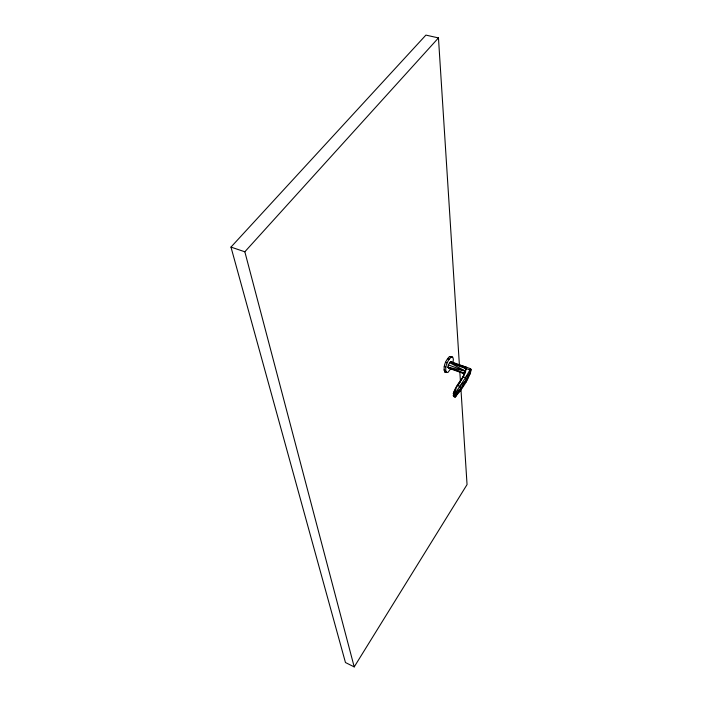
<?xml version="1.0" encoding="UTF-8"?>
<svg xmlns="http://www.w3.org/2000/svg" width="702" height="702" viewBox="0 0 702 702"><rect width="100%" height="100%" fill="white"/><g stroke="black" fill="none" stroke-linecap="round" stroke-linejoin="round"><path stroke-width="1.05" d="M469.98 374.306L470.34 372.279L469.752 369.893L449.368 362.565L465.601 371.174C462.916 380.028 453.036 386.96 453.483 396.472L455.089 397.069C461.688 389.145 468.997 379.975 471.024 369.594L470.603 368.725L450.552 361.591L448.288 364.9L447.937 367.207L448.534 368.138L464.759 373.85L447.937 367.207L465.601 371.174L466.54 367.278L455.247 363.794M450.833 368.594L447.894 372.499L444.708 371.99C442.769 366.698 445.656 360.345 449.473 356.546L452.65 357.099L453.369 359.143L453.044 362.697M446.305 372.569C444.384 367.269 447.262 360.925 451.079 357.116L452.65 357.099M470.77 371.928L465.531 377.658L466.137 380.107L460.161 390.9L456.791 393.945L454.887 394.331L455.089 397.069L454.887 394.331L456.089 391.909L465.531 377.658L470.603 368.725L470.34 372.279L465.795 382.213L466.137 380.107L470.34 372.279L471.024 369.594M460.161 390.9L460.494 388.847L466.137 380.107L459.863 386.433L460.494 388.847L454.729 396.165L453.176 395.595L454.054 393.734M458.099 385.416L462.89 377.36L466.04 368.576L450.552 361.591M463.276 376.483L465.601 371.174L448.288 364.9M454.887 394.331L453.281 393.743L457.397 385.53L462.89 377.36M453.281 393.743L455.958 389.101M459.433 365.549L438.46 37.917L425.903 35.1L230.976 247.095L345.463 662.539L354.212 666.9L467.049 484.591L460.898 388.478M354.212 666.9L244.84 251.79L438.46 37.917M454.159 391.198L456.089 391.909L460.494 388.847M444.708 371.99L446.305 371.92M448.534 368.138L454.799 369.849M230.976 247.095L244.84 251.79M449.473 356.546L451.079 357.116M447.455 358.634L449.061 359.205M445.542 362.258L447.148 362.829M447.937 367.207L464.461 373.113M444.261 366.418L445.867 366.988M443.954 369.98L445.559 370.559M462.846 376.693L465.531 377.658M457.397 385.53L459.863 386.433M455.326 395.682L456.388 396.095L456.791 393.945L456.089 391.909M459.854 372.104L460.477 381.932"/></g></svg>
